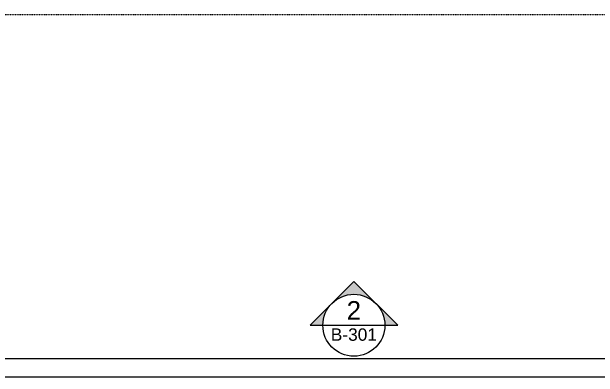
# Model space of a CAD drawing. Extents: x -3709 to 34975, y -230 to 8245.
# Drawn here: x 31085.3 to 31558.4, y 0 to 294.9 of the extents above; entities that cross this region are included whole.
import ezdxf
from ezdxf.enums import TextEntityAlignment as Align

# ---------------------------------------------------------------- set-up
doc = ezdxf.new("R2010")
doc.units = 0
doc.linetypes.add('DOT2', pattern=[0.125, 0, -0.125])
doc.layers.get('0').update_dxf_attribs({"color": 9, "lineweight": 9})
for name, color, linetype, lineweight in [('20', 9, 'DOT2', 9), ('21', 9, 'Continuous', 9), ('40A', 9, 'Continuous', 9)]:
    doc.layers.add(name, color=color, linetype=linetype, lineweight=lineweight)
doc.styles.add('Arial', font='arial.ttf', dxfattribs={"height": 2.5})

# ---------------------------------------------------------------- blocks, each defined once
blk = doc.blocks.new('0_exteriorelevation1')
h = blk.add_hatch(color=256)
h.paths.add_polyline_path([(7.071, 0), (0, 7.071), (-7.071, 0)])
h.paths.add_polyline_path([(5, 0, 1), (-5, 0)], flags=16)
blk.add_lwpolyline([(7.071, 0), (0, 7.071), (-7.071, 0), (7.071, 0)])
blk.add_lwpolyline([(7.071, 0), (0, 7.071), (-7.071, 0), (7.071, 0)])
blk.add_circle((0, 0), 5)
at = {"style": 'Arial'}
blk.add_attdef('KESITADI', text='', height=3, dxfattribs=at).set_placement((0, 0), align=Align.BOTTOM_CENTER)
blk.add_attdef('PAFTAADI', text='', height=2, dxfattribs=at).set_placement((0, -0.5), align=Align.TOP_CENTER)

msp = doc.modelspace()

# ---------------------------------------------------------------- linework, layer by layer
at = {"layer": '20'}
msp.add_lwpolyline([(31675.33, 292.4), (30761.53, 292.4)], dxfattribs=at)
at = {"layer": '40A'}
for points in [[(34975, 0), (27980, 0), (27980, 4205), (34975, 4205)], [(28060, 4190), (34435.06, 4190), (34435.06, 15), (28060, 15)]]:
    msp.add_lwpolyline(points, close=True, dxfattribs=at)

# ---------------------------------------------------------------- block references
at = {"layer": '21', "xscale": 5, "yscale": 5, "zscale": 5}
msp.add_blockref('0_exteriorelevation1', (31361.25, 41.95), dxfattribs=at).add_auto_attribs({'KESITADI': '2', 'PAFTAADI': 'B-301'})

doc.saveas('drawing.dxf')
